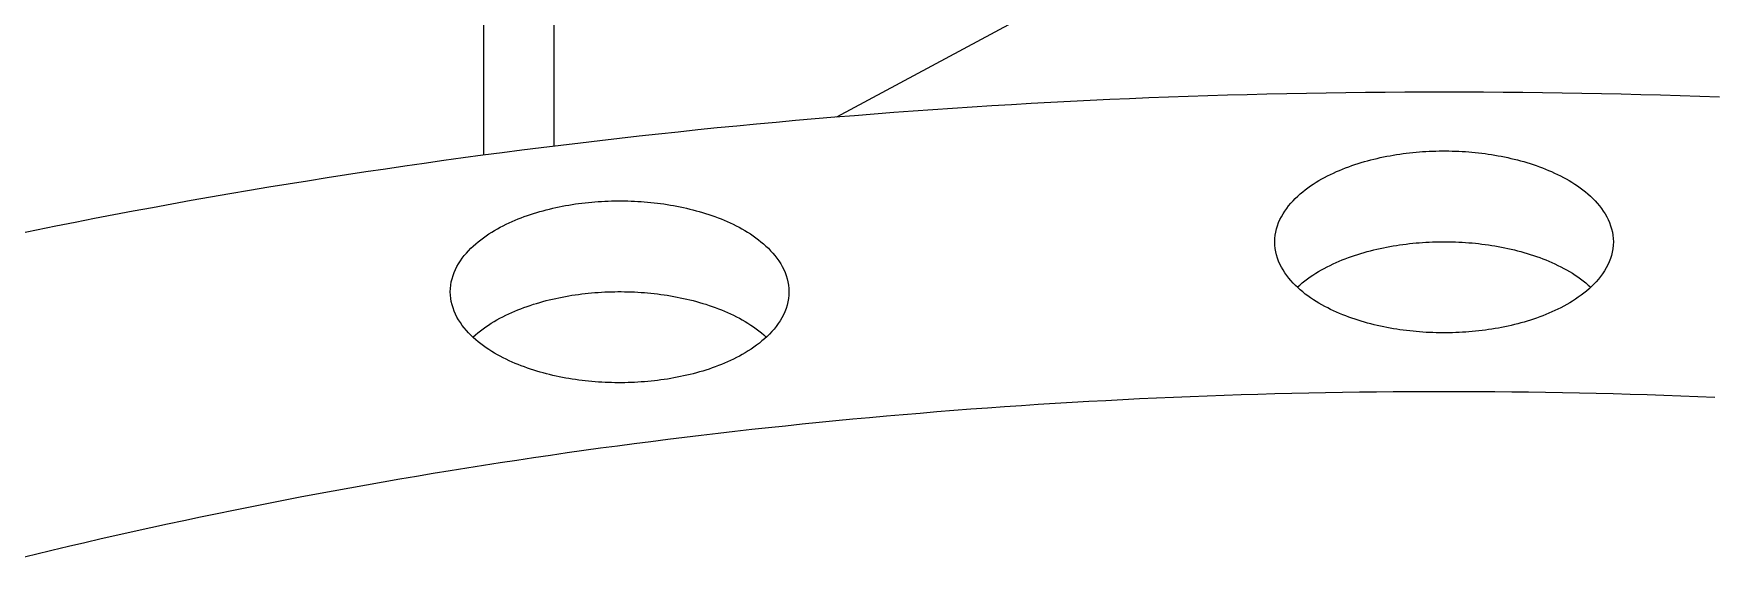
# Model space of a CAD drawing. Header units: millimetres. Extents: x 0 to 841, y 0 to 594.
# Drawn here: x 283.9 to 345.3, y 391.9 to 411.1 of the extents above; entities that cross this region are included whole.
import ezdxf

# ---------------------------------------------------------------- set-up
doc = ezdxf.new("R2010")
doc.units = ezdxf.units.MM
doc.layers.add('FINA', color=7, linetype='CONTINUOUS', lineweight=25)

msp = doc.modelspace()

# ---------------------------------------------------------------- linework, layer by layer
at = {"layer": 'FINA'}
for points in [[(300.347, 406.673), (300.347, 423.219)], [(302.926, 407.003), (302.926, 421.834)], [(336.441, 420.512), (313.26, 408.066)], [(345.581, 408.794), (344.861, 408.82), (344.141, 408.844), (343.421, 408.866), (342.702, 408.886), (341.982, 408.904), (341.261, 408.92), (340.541, 408.935), (339.821, 408.947), (339.101, 408.958), (338.381, 408.966), (337.661, 408.973), (336.94, 408.978), (336.22, 408.981), (335.5, 408.982), (334.78, 408.981), (334.06, 408.978), (333.339, 408.973), (332.619, 408.966), (331.899, 408.958), (331.179, 408.947), (330.459, 408.935), (329.739, 408.92), (329.018, 408.904), (328.298, 408.886), (327.578, 408.866), (326.859, 408.844), (326.139, 408.82), (325.419, 408.794), (324.699, 408.767), (323.98, 408.737), (323.26, 408.705), (322.541, 408.672), (321.821, 408.636), (321.102, 408.599), (320.383, 408.56), (319.664, 408.519), (318.945, 408.476), (318.226, 408.43), (317.507, 408.383), (316.789, 408.334), (316.07, 408.284), (315.352, 408.231), (314.634, 408.176), (313.916, 408.119), (313.198, 408.061), (312.48, 408), (311.763, 407.938), (311.045, 407.873), (310.328, 407.807), (309.611, 407.738), (308.894, 407.668), (308.178, 407.595), (307.461, 407.521), (306.745, 407.445), (306.029, 407.366), (305.314, 407.286), (304.598, 407.204), (303.883, 407.119), (303.168, 407.033), (302.453, 406.945), (301.738, 406.855), (301.024, 406.762), (300.31, 406.668), (299.596, 406.572), (298.883, 406.473), (298.17, 406.373), (297.457, 406.271), (296.744, 406.166), (296.032, 406.06), (295.32, 405.951), (294.608, 405.841), (293.897, 405.728), (293.185, 405.613), (292.475, 405.497), (291.764, 405.378), (291.054, 405.257), (290.345, 405.134), (289.635, 405.009), (288.927, 404.882), (288.218, 404.752), (287.51, 404.621), (286.802, 404.487), (286.095, 404.352), (285.388, 404.214), (284.681, 404.074), (283.975, 403.932), (283.269, 403.788)], [(329.302, 403.501), (329.306, 403.621), (329.318, 403.741), (329.338, 403.86), (329.366, 403.977), (329.401, 404.092), (329.442, 404.205), (329.491, 404.316), (329.545, 404.423), (329.605, 404.528), (329.669, 404.63), (329.739, 404.728), (329.812, 404.823), (329.89, 404.916), (329.971, 405.005), (330.055, 405.091), (330.143, 405.174), (330.232, 405.254), (330.325, 405.332), (330.419, 405.407), (330.516, 405.479), (330.614, 405.548), (330.714, 405.615), (330.816, 405.68), (330.919, 405.742), (331.024, 405.802), (331.129, 405.86), (331.236, 405.916), (331.344, 405.97), (331.453, 406.021), (331.563, 406.071), (331.674, 406.118), (331.785, 406.164), (331.897, 406.208), (332.01, 406.251), (332.124, 406.291), (332.238, 406.33), (332.352, 406.367), (332.467, 406.403), (332.583, 406.437), (332.699, 406.469), (332.816, 406.5), (332.932, 406.529), (333.05, 406.557), (333.167, 406.584), (333.285, 406.609), (333.403, 406.632), (333.522, 406.654), (333.641, 406.675), (333.759, 406.694), (333.879, 406.712), (333.998, 406.729), (334.118, 406.745), (334.237, 406.759), (334.357, 406.771), (334.477, 406.783), (334.597, 406.793), (334.717, 406.802), (334.838, 406.809), (334.958, 406.816), (335.078, 406.821), (335.199, 406.824), (335.319, 406.827), (335.44, 406.828), (335.56, 406.828), (335.681, 406.827), (335.801, 406.824), (335.922, 406.821), (336.042, 406.816), (336.162, 406.809), (336.283, 406.802), (336.403, 406.793), (336.523, 406.783), (336.643, 406.771), (336.763, 406.759), (336.882, 406.745), (337.002, 406.729), (337.121, 406.712), (337.241, 406.694), (337.359, 406.675), (337.478, 406.654), (337.597, 406.632), (337.715, 406.609), (337.833, 406.584), (337.95, 406.557), (338.068, 406.529), (338.184, 406.5), (338.301, 406.469), (338.417, 406.437), (338.533, 406.403), (338.648, 406.367), (338.762, 406.33), (338.876, 406.291), (338.99, 406.251), (339.103, 406.208), (339.215, 406.164), (339.326, 406.118), (339.437, 406.071), (339.547, 406.021), (339.656, 405.97), (339.764, 405.916), (339.871, 405.86), (339.976, 405.802), (340.081, 405.742), (340.184, 405.68), (340.286, 405.615), (340.386, 405.548), (340.484, 405.479), (340.581, 405.407), (340.675, 405.332), (340.768, 405.254), (340.857, 405.174), (340.945, 405.091), (341.029, 405.005), (341.11, 404.916), (341.188, 404.823), (341.261, 404.728), (341.331, 404.63), (341.395, 404.528), (341.455, 404.423), (341.509, 404.316), (341.558, 404.205), (341.599, 404.092), (341.634, 403.977), (341.662, 403.86), (341.682, 403.741), (341.694, 403.621), (341.698, 403.501)], [(299.121, 401.675), (299.125, 401.795), (299.137, 401.915), (299.157, 402.034), (299.185, 402.151), (299.22, 402.267), (299.261, 402.38), (299.31, 402.49), (299.364, 402.598), (299.424, 402.702), (299.488, 402.804), (299.558, 402.902), (299.632, 402.998), (299.709, 403.09), (299.79, 403.179), (299.874, 403.265), (299.962, 403.348), (300.051, 403.429), (300.144, 403.506), (300.238, 403.581), (300.335, 403.653), (300.433, 403.723), (300.533, 403.79), (300.635, 403.854), (300.738, 403.917), (300.843, 403.977), (300.948, 404.034), (301.055, 404.09), (301.163, 404.144), (301.272, 404.195), (301.382, 404.245), (301.493, 404.293), (301.604, 404.339), (301.716, 404.383), (301.829, 404.425), (301.943, 404.465), (302.057, 404.504), (302.171, 404.542), (302.286, 404.577), (302.402, 404.611), (302.518, 404.643), (302.635, 404.674), (302.751, 404.704), (302.869, 404.732), (302.986, 404.758), (303.104, 404.783), (303.222, 404.806), (303.341, 404.829), (303.46, 404.849), (303.579, 404.869), (303.698, 404.887), (303.817, 404.903), (303.937, 404.919), (304.056, 404.933), (304.176, 404.946), (304.296, 404.957), (304.416, 404.967), (304.536, 404.976), (304.657, 404.984), (304.777, 404.99), (304.897, 404.995), (305.018, 404.999), (305.138, 405.001), (305.259, 405.002), (305.379, 405.002), (305.5, 405.001), (305.62, 404.999), (305.741, 404.995), (305.861, 404.99), (305.982, 404.984), (306.102, 404.976), (306.222, 404.967), (306.342, 404.957), (306.462, 404.946), (306.582, 404.933), (306.702, 404.919), (306.821, 404.903), (306.94, 404.887), (307.06, 404.869), (307.179, 404.849), (307.297, 404.829), (307.416, 404.806), (307.534, 404.783), (307.652, 404.758), (307.769, 404.732), (307.887, 404.704), (308.004, 404.674), (308.12, 404.643), (308.236, 404.611), (308.352, 404.577), (308.467, 404.542), (308.581, 404.504), (308.696, 404.465), (308.809, 404.425), (308.922, 404.383), (309.034, 404.339), (309.146, 404.293), (309.256, 404.245), (309.366, 404.195), (309.475, 404.144), (309.583, 404.09), (309.69, 404.034), (309.795, 403.977), (309.9, 403.917), (310.003, 403.854), (310.105, 403.79), (310.205, 403.723), (310.303, 403.653), (310.4, 403.581), (310.494, 403.506), (310.587, 403.429), (310.676, 403.348), (310.764, 403.265), (310.848, 403.179), (310.929, 403.09), (311.007, 402.998), (311.08, 402.902), (311.15, 402.804), (311.215, 402.702), (311.274, 402.598), (311.328, 402.49), (311.377, 402.38), (311.419, 402.267), (311.453, 402.151), (311.481, 402.034), (311.501, 401.915), (311.513, 401.795), (311.517, 401.675)], [(339.883, 401.147), (339.776, 401.091), (339.668, 401.038), (339.559, 400.986), (339.449, 400.936), (339.339, 400.888), (339.227, 400.842), (339.115, 400.797), (339.002, 400.755), (338.888, 400.714), (338.774, 400.675), (338.66, 400.638), (338.544, 400.602), (338.429, 400.568), (338.312, 400.535), (338.196, 400.504), (338.079, 400.474), (337.962, 400.446), (337.844, 400.42), (337.726, 400.395), (337.608, 400.371), (337.489, 400.349), (337.37, 400.328), (337.251, 400.308), (337.132, 400.29), (337.012, 400.273), (336.893, 400.258), (336.773, 400.244), (336.653, 400.231), (336.533, 400.219), (336.413, 400.209), (336.292, 400.2), (336.172, 400.192), (336.051, 400.186), (335.931, 400.181), (335.81, 400.177), (335.69, 400.174), (335.569, 400.173), (335.448, 400.173), (335.328, 400.174), (335.207, 400.176), (335.087, 400.18), (334.966, 400.185), (334.845, 400.191), (334.725, 400.199), (334.605, 400.208), (334.485, 400.218), (334.364, 400.229), (334.244, 400.242), (334.125, 400.256), (334.005, 400.271), (333.885, 400.288), (333.766, 400.306), (333.647, 400.325), (333.528, 400.346), (333.41, 400.368), (333.291, 400.391), (333.173, 400.416), (333.055, 400.442), (332.938, 400.47), (332.821, 400.5), (332.704, 400.53), (332.588, 400.563), (332.472, 400.597), (332.357, 400.632), (332.242, 400.669), (332.128, 400.708), (332.014, 400.749), (331.901, 400.791), (331.789, 400.835), (331.677, 400.881), (331.567, 400.929), (331.457, 400.978), (331.348, 401.03), (331.24, 401.084), (331.133, 401.139), (331.027, 401.197), (330.922, 401.257), (330.819, 401.319), (330.717, 401.384), (330.617, 401.451), (330.518, 401.521), (330.421, 401.593), (330.327, 401.668), (330.234, 401.745), (330.144, 401.826), (330.057, 401.909), (329.972, 401.995), (329.891, 402.084), (329.814, 402.176), (329.74, 402.272), (329.67, 402.37), (329.605, 402.472), (329.545, 402.577), (329.491, 402.685), (329.443, 402.795), (329.401, 402.908), (329.366, 403.024), (329.338, 403.141), (329.318, 403.26), (329.306, 403.38), (329.302, 403.501)], [(330.129, 401.84), (330.219, 401.921), (330.311, 401.999), (330.406, 402.074), (330.502, 402.147), (330.601, 402.217), (330.701, 402.285), (330.803, 402.35), (330.906, 402.412), (331.011, 402.473), (331.117, 402.531), (331.224, 402.587), (331.332, 402.641), (331.441, 402.693), (331.551, 402.743), (331.662, 402.792), (331.774, 402.838), (331.886, 402.882), (331.999, 402.925), (332.113, 402.966), (332.227, 403.005), (332.342, 403.042), (332.458, 403.078), (332.574, 403.112), (332.69, 403.145), (332.807, 403.176), (332.924, 403.205), (333.042, 403.233), (333.16, 403.26), (333.278, 403.285), (333.397, 403.309), (333.516, 403.331), (333.635, 403.352), (333.754, 403.372), (333.873, 403.39), (333.993, 403.406), (334.113, 403.422), (334.233, 403.436), (334.353, 403.449), (334.474, 403.46), (334.594, 403.471), (334.715, 403.479), (334.835, 403.487), (334.956, 403.493), (335.077, 403.499), (335.198, 403.502), (335.319, 403.505), (335.44, 403.506), (335.56, 403.506), (335.681, 403.505), (335.802, 403.502), (335.923, 403.499), (336.044, 403.493), (336.165, 403.487), (336.285, 403.479), (336.406, 403.471), (336.526, 403.46), (336.647, 403.449), (336.767, 403.436), (336.887, 403.422), (337.007, 403.406), (337.127, 403.39), (337.246, 403.372), (337.365, 403.352), (337.484, 403.331), (337.603, 403.309), (337.722, 403.285), (337.84, 403.26), (337.958, 403.233), (338.076, 403.205), (338.193, 403.176), (338.31, 403.145), (338.426, 403.112), (338.542, 403.078), (338.658, 403.042), (338.773, 403.005), (338.887, 402.966), (339.001, 402.925), (339.114, 402.882), (339.226, 402.838), (339.338, 402.792), (339.449, 402.743), (339.559, 402.693), (339.668, 402.641), (339.776, 402.587), (339.883, 402.531), (339.989, 402.473), (340.094, 402.412), (340.197, 402.35), (340.299, 402.285), (340.399, 402.217), (340.498, 402.147), (340.594, 402.074), (340.689, 401.999), (340.781, 401.921), (340.871, 401.84)], [(341.698, 403.501), (341.694, 403.376), (341.681, 403.252), (341.659, 403.129), (341.63, 403.008), (341.593, 402.889), (341.548, 402.772), (341.497, 402.658), (341.439, 402.548), (341.375, 402.44), (341.307, 402.336), (341.233, 402.236), (341.155, 402.138), (341.073, 402.044), (340.988, 401.953), (340.899, 401.866), (340.807, 401.781), (340.712, 401.7), (340.615, 401.621), (340.516, 401.546), (340.415, 401.473), (340.312, 401.403), (340.207, 401.335), (340.1, 401.27), (339.992, 401.208), (339.883, 401.147)], [(309.702, 399.322), (309.595, 399.266), (309.487, 399.212), (309.378, 399.16), (309.268, 399.11), (309.158, 399.062), (309.046, 399.016), (308.934, 398.972), (308.821, 398.929), (308.707, 398.888), (308.593, 398.849), (308.479, 398.812), (308.363, 398.776), (308.248, 398.742), (308.132, 398.709), (308.015, 398.678), (307.898, 398.649), (307.781, 398.621), (307.663, 398.594), (307.545, 398.569), (307.427, 398.545), (307.308, 398.523), (307.189, 398.502), (307.07, 398.483), (306.951, 398.464), (306.831, 398.448), (306.712, 398.432), (306.592, 398.418), (306.472, 398.405), (306.352, 398.394), (306.232, 398.383), (306.111, 398.374), (305.991, 398.367), (305.87, 398.36), (305.75, 398.355), (305.629, 398.351), (305.509, 398.349), (305.388, 398.347), (305.267, 398.347), (305.147, 398.348), (305.026, 398.351), (304.906, 398.354), (304.785, 398.359), (304.665, 398.366), (304.544, 398.373), (304.424, 398.382), (304.304, 398.392), (304.183, 398.403), (304.063, 398.416), (303.944, 398.43), (303.824, 398.445), (303.704, 398.462), (303.585, 398.48), (303.466, 398.499), (303.347, 398.52), (303.229, 398.542), (303.11, 398.565), (302.992, 398.59), (302.874, 398.617), (302.757, 398.645), (302.64, 398.674), (302.523, 398.705), (302.407, 398.737), (302.291, 398.771), (302.176, 398.807), (302.061, 398.844), (301.947, 398.883), (301.833, 398.923), (301.72, 398.965), (301.608, 399.009), (301.497, 399.055), (301.386, 399.103), (301.276, 399.153), (301.167, 399.204), (301.059, 399.258), (300.952, 399.313), (300.846, 399.371), (300.741, 399.431), (300.638, 399.494), (300.536, 399.558), (300.436, 399.625), (300.337, 399.695), (300.24, 399.767), (300.146, 399.842), (300.053, 399.919), (299.963, 400), (299.876, 400.083), (299.791, 400.169), (299.71, 400.258), (299.633, 400.351), (299.559, 400.446), (299.489, 400.545), (299.424, 400.646), (299.364, 400.751), (299.31, 400.859), (299.262, 400.969), (299.22, 401.082), (299.185, 401.198), (299.157, 401.315), (299.137, 401.434), (299.125, 401.554), (299.121, 401.675)], [(299.948, 400.014), (300.038, 400.095), (300.13, 400.173), (300.225, 400.248), (300.321, 400.321), (300.42, 400.391), (300.52, 400.459), (300.622, 400.524), (300.725, 400.587), (300.83, 400.647), (300.936, 400.706), (301.043, 400.762), (301.151, 400.816), (301.26, 400.868), (301.37, 400.918), (301.481, 400.966), (301.593, 401.012), (301.705, 401.056), (301.818, 401.099), (301.932, 401.14), (302.047, 401.179), (302.161, 401.216), (302.277, 401.252), (302.393, 401.286), (302.509, 401.319), (302.626, 401.35), (302.743, 401.38), (302.861, 401.408), (302.979, 401.434), (303.097, 401.459), (303.216, 401.483), (303.335, 401.505), (303.454, 401.526), (303.573, 401.546), (303.693, 401.564), (303.812, 401.581), (303.932, 401.596), (304.052, 401.61), (304.172, 401.623), (304.293, 401.635), (304.413, 401.645), (304.534, 401.654), (304.654, 401.661), (304.775, 401.668), (304.896, 401.673), (305.017, 401.677), (305.138, 401.679), (305.259, 401.68), (305.38, 401.68), (305.5, 401.679), (305.621, 401.677), (305.742, 401.673), (305.863, 401.668), (305.984, 401.661), (306.104, 401.654), (306.225, 401.645), (306.345, 401.635), (306.466, 401.623), (306.586, 401.61), (306.706, 401.596), (306.826, 401.581), (306.946, 401.564), (307.065, 401.546), (307.184, 401.526), (307.304, 401.505), (307.422, 401.483), (307.541, 401.459), (307.659, 401.434), (307.777, 401.408), (307.895, 401.38), (308.012, 401.35), (308.129, 401.319), (308.245, 401.286), (308.361, 401.252), (308.477, 401.216), (308.592, 401.179), (308.706, 401.14), (308.82, 401.099), (308.933, 401.056), (309.045, 401.012), (309.157, 400.966), (309.268, 400.918), (309.378, 400.868), (309.487, 400.816), (309.595, 400.762), (309.702, 400.706), (309.808, 400.647), (309.913, 400.587), (310.016, 400.524), (310.118, 400.459), (310.218, 400.391), (310.317, 400.321), (310.413, 400.248), (310.508, 400.173), (310.6, 400.095), (310.69, 400.014)], [(311.517, 401.675), (311.513, 401.55), (311.5, 401.426), (311.479, 401.303), (311.449, 401.182), (311.412, 401.063), (311.367, 400.946), (311.316, 400.833), (311.258, 400.722), (311.194, 400.615), (311.126, 400.511), (311.052, 400.41), (310.974, 400.312), (310.892, 400.218), (310.807, 400.128), (310.718, 400.04), (310.626, 399.955), (310.531, 399.874), (310.434, 399.796), (310.335, 399.72), (310.234, 399.647), (310.131, 399.577), (310.026, 399.509), (309.919, 399.444), (309.811, 399.382), (309.702, 399.322)], [(345.408, 397.809), (344.789, 397.835), (344.17, 397.858), (343.551, 397.881), (342.932, 397.901), (342.312, 397.92), (341.693, 397.937), (341.074, 397.953), (340.455, 397.967), (339.836, 397.979), (339.216, 397.99), (338.597, 397.999), (337.978, 398.006), (337.358, 398.012), (336.739, 398.016), (336.119, 398.019), (335.5, 398.019), (334.881, 398.019), (334.261, 398.016), (333.642, 398.012), (333.022, 398.006), (332.403, 397.999), (331.784, 397.99), (331.164, 397.979), (330.545, 397.967), (329.926, 397.953), (329.307, 397.937), (328.687, 397.92), (328.068, 397.901), (327.449, 397.881), (326.83, 397.858), (326.211, 397.835), (325.592, 397.809), (324.974, 397.782), (324.355, 397.753), (323.736, 397.723), (323.118, 397.69), (322.499, 397.657), (321.881, 397.621), (321.263, 397.584), (320.644, 397.545), (320.026, 397.505), (319.408, 397.463), (318.79, 397.419), (318.173, 397.374), (317.555, 397.327), (316.938, 397.278), (316.32, 397.227), (315.703, 397.175), (315.086, 397.122), (314.469, 397.066), (313.852, 397.009), (313.236, 396.95), (312.619, 396.889), (312.003, 396.827), (311.387, 396.763), (310.771, 396.698), (310.155, 396.63), (309.54, 396.561), (308.924, 396.49), (308.309, 396.418), (307.694, 396.344), (307.079, 396.268), (306.465, 396.19), (305.851, 396.111), (305.237, 396.03), (304.623, 395.947), (304.009, 395.862), (303.396, 395.776), (302.783, 395.688), (302.17, 395.598), (301.557, 395.507), (300.945, 395.413), (300.333, 395.318), (299.721, 395.221), (299.11, 395.123), (298.498, 395.022), (297.887, 394.92), (297.277, 394.816), (296.666, 394.71), (296.056, 394.603), (295.447, 394.493), (294.837, 394.382), (294.228, 394.269), (293.62, 394.154), (293.011, 394.038), (292.403, 393.919), (291.796, 393.799), (291.189, 393.677), (290.582, 393.553), (289.975, 393.427), (289.369, 393.299), (288.763, 393.17), (288.158, 393.038), (287.553, 392.905), (286.949, 392.77), (286.345, 392.632), (285.741, 392.493), (285.138, 392.352), (284.535, 392.21), (283.933, 392.065), (283.331, 391.918)], [(345.408, 397.809), (344.789, 397.835), (344.17, 397.858), (343.551, 397.881), (342.932, 397.901), (342.312, 397.92), (341.693, 397.937), (341.074, 397.953), (340.455, 397.967), (339.836, 397.979), (339.216, 397.99), (338.597, 397.999), (337.978, 398.006), (337.358, 398.012), (336.739, 398.016), (336.119, 398.019), (335.5, 398.019), (334.881, 398.019), (334.261, 398.016), (333.642, 398.012), (333.022, 398.006), (332.403, 397.999), (331.784, 397.99), (331.164, 397.979), (330.545, 397.967), (329.926, 397.953), (329.307, 397.937), (328.687, 397.92), (328.068, 397.901), (327.449, 397.881), (326.83, 397.858), (326.211, 397.835), (325.592, 397.809), (324.974, 397.782), (324.355, 397.753), (323.736, 397.723), (323.118, 397.69), (322.499, 397.657), (321.881, 397.621), (321.263, 397.584), (320.644, 397.545), (320.026, 397.505), (319.408, 397.463), (318.79, 397.419), (318.173, 397.374), (317.555, 397.327), (316.938, 397.278), (316.32, 397.227), (315.703, 397.175), (315.086, 397.122), (314.469, 397.066), (313.852, 397.009), (313.236, 396.95), (312.619, 396.889), (312.003, 396.827), (311.387, 396.763), (310.771, 396.698), (310.155, 396.63), (309.54, 396.561), (308.924, 396.49), (308.309, 396.418), (307.694, 396.344), (307.079, 396.268), (306.465, 396.19), (305.851, 396.111), (305.237, 396.03), (304.623, 395.947), (304.009, 395.862), (303.396, 395.776), (302.783, 395.688), (302.17, 395.598), (301.557, 395.507), (300.945, 395.413), (300.333, 395.318), (299.721, 395.221), (299.11, 395.123), (298.498, 395.022), (297.887, 394.92), (297.277, 394.816), (296.666, 394.71), (296.056, 394.603), (295.447, 394.493), (294.837, 394.382), (294.228, 394.269), (293.62, 394.154), (293.011, 394.038), (292.403, 393.919), (291.796, 393.799), (291.189, 393.677), (290.582, 393.553), (289.975, 393.427), (289.369, 393.299), (288.763, 393.17), (288.158, 393.038), (287.553, 392.905), (286.949, 392.77), (286.345, 392.632), (285.741, 392.493), (285.138, 392.352), (284.535, 392.21), (283.933, 392.065), (283.331, 391.918)]]:
    msp.add_lwpolyline(points, dxfattribs=at)

doc.saveas('drawing.dxf')
